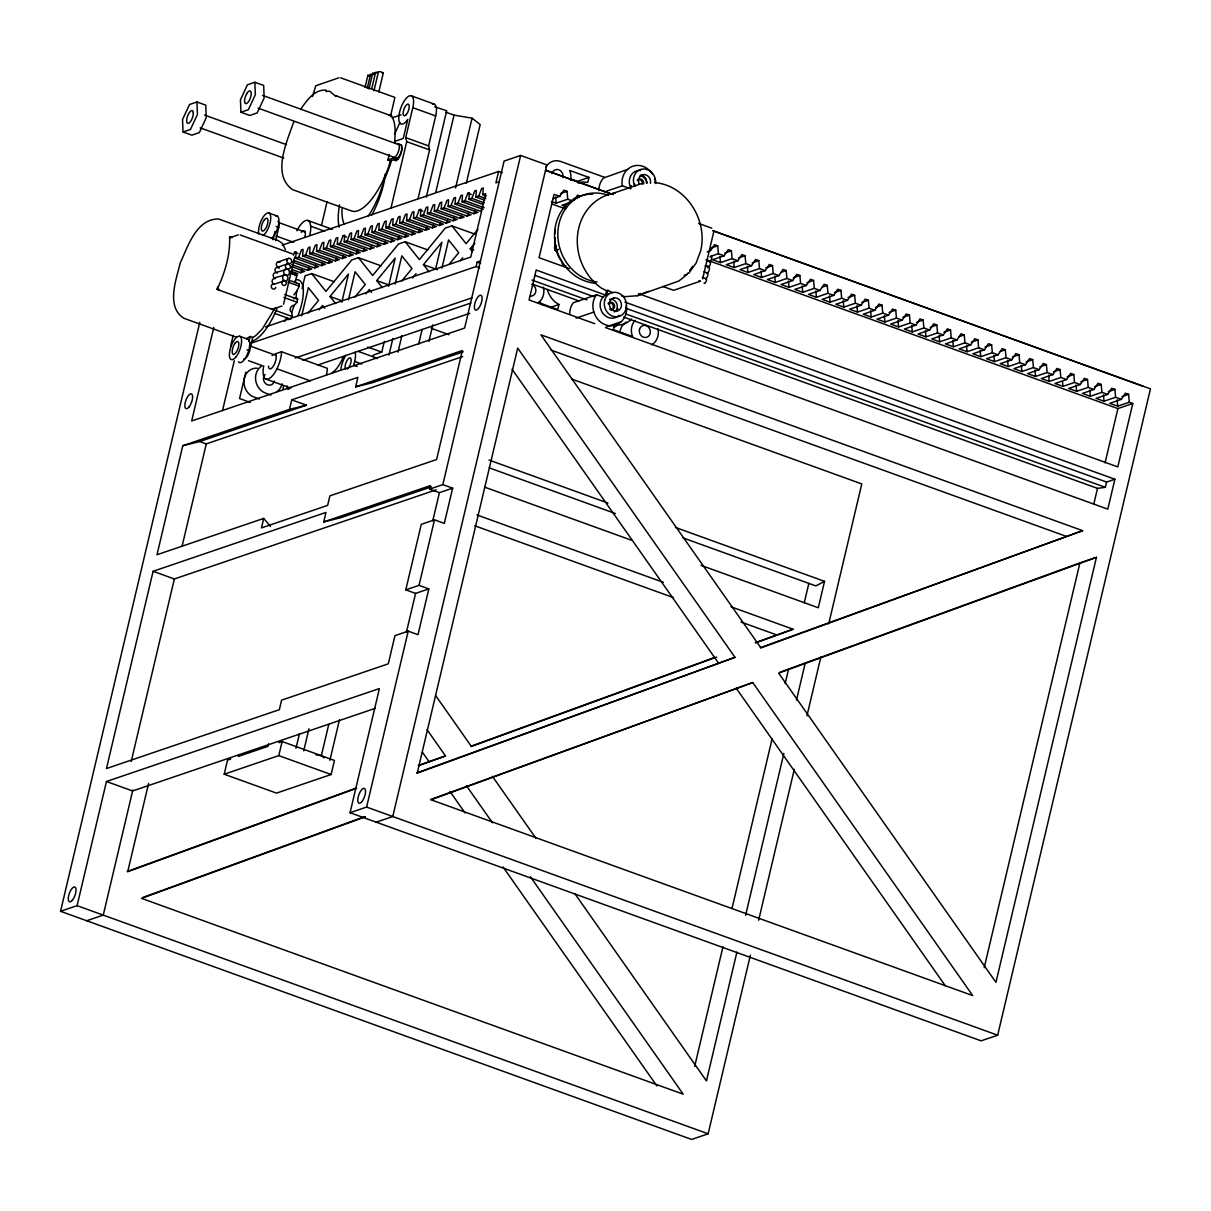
<?xml version="1.0" encoding="UTF-8"?>
<svg xmlns="http://www.w3.org/2000/svg" width="1211" height="1211" viewBox="0 0 1211 1211"><rect width="100%" height="100%" fill="white"/><g stroke="black" fill="none" stroke-linecap="round" stroke-linejoin="round"><path stroke-width="1.5" d="M326.38 375.168A18.786 7.13 -70.1 0 0 327.182 370.702L327.288 368.295L281.512 351.735L281.406 354.157A18.786 7.13 -70.1 0 1 277.425 367.796L275.245 371.898A18.786 7.13 -70.1 0 1 263.544 375.879L263.09 372.685A18.786 7.13 -70.1 0 1 263.741 365.767M394.741 141.112C395.27 132.226 396.164 122.129 390.638 114.576M293.471 260.365L314.588 267.994L318.599 266.632L295.711 258.367L296.18 251.737L294.576 252.282L293.425 255.264M298.633 257.368L321.52 265.633L325.532 264.27L302.644 256.005L303.113 249.375L301.494 249.92L298.633 257.368L295.711 258.367M305.566 255.006L328.453 263.287L332.465 261.909L309.577 253.644L310.031 247.014L308.427 247.559L305.566 255.006L302.644 256.005M312.483 252.645L335.371 260.925L339.398 259.548L316.51 251.282L316.964 244.652L315.36 245.197L312.483 252.645L309.577 253.644M319.416 250.283L342.304 258.564L346.316 257.186L323.428 248.921L323.897 242.291L322.293 242.836L319.416 250.283L316.51 251.282M326.349 247.922L349.237 256.202L353.249 254.825L330.361 246.56L330.815 239.929L329.21 240.474L326.349 247.922L323.428 248.921M333.282 245.561L356.17 253.841L360.182 252.478L337.294 244.198L337.748 237.568L336.143 238.113L333.282 245.561L330.361 246.56M340.2 243.199L363.088 251.479L367.115 250.117L344.212 241.837L344.681 235.206L343.076 235.751L340.2 243.199L337.294 244.198M347.133 240.853L370.021 249.118L374.032 247.755L351.145 239.475L351.614 232.845L349.994 233.39L347.133 240.853L344.212 241.837M354.066 238.491L376.954 246.756L380.965 245.394L358.078 237.114L358.532 230.484L356.927 231.029L354.066 238.491L351.145 239.475M360.999 236.13L383.887 244.395L387.898 243.033L365.011 234.752L365.465 228.122L363.86 228.682L360.999 236.13L358.078 237.114M367.917 233.768L390.805 242.033L394.816 240.671L371.928 232.391L372.398 225.761L370.793 226.321L367.917 233.768L365.011 234.752M374.85 231.407L397.738 239.672L401.749 238.31L378.861 230.045L379.331 223.414L377.711 223.959L374.85 231.407L371.928 232.391M381.783 229.046L404.671 237.326L408.682 235.948L385.794 227.683L386.248 221.053L384.644 221.598L381.783 229.046L378.861 230.045M388.701 226.684L411.604 234.964L415.615 233.587L392.727 225.322L393.181 218.691L391.577 219.236L388.701 226.684L385.794 227.683M395.634 224.323L418.522 232.603L422.533 231.225L399.645 222.96L400.114 216.33L398.51 216.875L395.634 224.323L392.727 225.322M402.567 221.961L425.455 230.241L429.466 228.864L406.578 220.599L407.047 213.969L405.428 214.514L402.567 221.961L399.645 222.96M409.5 219.6L432.388 227.88L436.399 226.518L413.511 218.237L413.965 211.607L412.361 212.152L409.5 219.6L406.578 220.599M416.417 217.238L439.305 225.518L443.332 224.156L420.444 215.876L420.898 209.246L419.294 209.791L416.417 217.238L413.511 218.237M423.35 214.892L446.238 223.157L450.25 221.795L427.362 213.514L427.831 206.884L426.227 207.429L423.35 214.892L420.444 215.876M430.283 212.53L453.171 220.796L457.183 219.433L434.295 211.153L434.749 204.523L433.144 205.068L430.283 212.53L427.362 213.514M437.216 210.169L460.104 218.434L464.116 217.072L441.228 208.792L441.682 202.161L440.077 202.721L437.216 210.169L434.295 211.153M444.134 207.808L467.022 216.073L471.049 214.71L448.146 206.43L448.615 199.8L447.01 200.36L444.134 207.808L441.228 208.792M451.067 205.446L473.955 213.711L477.967 212.349L455.079 204.084L455.548 197.454L453.928 197.999L451.067 205.446L448.146 206.43M483.144 209.352L462.012 201.722L462.466 195.092L460.861 195.637L458 203.085L455.079 204.084M483.022 204.447L468.945 199.361L469.399 192.731L467.794 193.276L464.933 200.723L462.012 201.722M484.672 200.178L475.862 196.999L476.332 190.369L474.727 190.914L471.851 198.362L468.945 199.361M486.322 195.91L482.795 194.638L483.265 188.008L481.645 188.553L478.784 196L475.862 196.999M289.368 280.301L299.178 283.843L299.238 286.19A18.74 7.115 -70.1 0 1 298.163 288.506L297.24 290.216A11.414 4.329 -70.1 0 1 296.756 291.018L295.968 297.815A11.414 4.329 -70.1 0 1 296.347 297.921L297.028 298.345A18.241 6.918 -70.1 0 1 297.558 298.966L297.028 302.205A18.74 7.115 -70.1 0 1 295.741 303.764L294.727 304.763A11.414 4.329 -70.1 0 1 294.228 305.172A9.279 3.527 -70.1 0 1 293.864 305.414C290.973 304.809 288.324 310.803 291.503 312.196A9.279 3.527 -70.1 0 1 291.654 312.574A11.414 4.329 -70.1 0 1 291.821 313.165L291.972 314.103A17.756 6.736 -70.1 0 1 292.093 315.874L290.791 319.22L274.443 313.316M395.028 143.231L395.255 141.187L403.248 138.463L407.759 119.374L406.608 121.009A15.032 5.707 -70.1 0 1 398.828 116.877A15.032 5.707 -70.1 0 1 408.319 96.456A15.032 5.707 -70.1 0 1 412.8 107.688L405.73 137.63L406.699 141.642L390.896 208.383M293.849 294.833L296.392 291.563A9.279 3.527 -70.1 0 0 296.756 291.018M285.478 249.754L282.541 243.547L278.121 240.52L218.585 218.994C196.53 218.57 187.796 246.605 180.288 262.863C176.352 279.211 165.589 307.094 184.072 318.342L236.599 337.339M293.683 121.993L293.743 121.842C287.249 141.021 271.249 174.656 292.562 189.643L352.098 211.168A52.603 19.966 -70.1 0 0 388.701 166.634L390.396 160.836L396.633 158.717A7.554 2.861 -70.1 0 0 401.628 150.497A7.554 2.861 -70.1 0 0 399.963 144.563L397.359 143.609A7.554 2.861 -70.1 0 1 399.009 149.558A7.554 2.861 -70.1 0 1 394.014 157.763L387.777 159.882L389.367 154.463M282.95 389.261L283.586 385.688M268.63 743.796L268.055 746.309L238.279 756.451M750.366 955.222L708.147 1133.799L691.602 1139.43L60.55 911.293L199.8 322.262M274.034 310.001L217.102 289.414L217.768 286.613A2.982 2.634 71.2 0 0 219.706 290.352M153.101 571.289L106.462 768.546L279.347 709.676L281.588 700.155L388.292 663.825L394.953 635.639L408.198 631.143L418.007 634.685L428.83 588.894L419.021 585.352L405.776 589.848L421.277 524.333L434.507 519.837L444.316 523.379L452.642 488.154L442.832 484.612L429.602 489.123L430.435 485.596L323.731 521.926L325.971 512.42L153.101 571.289L174.354 578.979L436.127 489.834M289.49 409.379L291.73 399.872L306.444 405.185L289.49 409.379L182.77 445.724L157.006 554.744L263.71 518.399L270.507 526.482M60.55 911.293L77.095 905.661L106.447 781.504L379.406 688.544L350.055 812.717L981.122 1040.839L997.667 1035.208L1150.45 388.852L712.795 230.65L1143.426 386.385M213.787 327.424L191.671 420.989L464.63 328.045L504.094 161.078L520.639 155.447L546.797 164.908L392.758 816.532L376.212 822.163M131.166 761.613L174.354 578.979M182.059 546.328L206.279 443.892L462.708 356.564M230.665 346.104L233.223 335.296M132.847 789.935L103.253 915.122L86.708 920.754M222.491 410.696L234.298 360.727M248.951 341.472L250.132 336.491L252.751 337.445L255.597 335.78L262.348 328.953L275.094 308.018M273.005 239.733L274.958 231.452M243.82 358.956A7.554 2.861 -70.1 0 0 249.617 350.706L252.751 337.445M275.624 240.686L278.757 227.426A7.554 2.861 -70.1 0 0 277.909 221.431M148.59 783.396L127.715 871.708L356.73 788.255M245.803 372.125L239.566 398.54L250.208 402.4M312.468 96.547L315.829 85.754L338.959 77.746M283.571 304.188L294.727 256.944M302.084 288.521L305.081 275.836L311.696 273.58L334.357 281.769M321.49 225.322L327.031 201.874M301.706 315.844L308.366 287.673L318.523 300.404L308.124 313.059M365.026 87.48L367.917 75.249L371.035 75.354M263.71 518.399L261.47 527.905L327.636 505.381L329.892 495.859L436.596 459.529L462.36 350.509L355.656 386.854L357.911 377.332L291.73 399.872M367.236 88.312L370.551 74.355L373.669 74.461M368.931 89.008L372.594 73.523M371.853 88.161L375.516 72.675M373.942 90.87L378.468 71.782L380.723 71.721L383.297 72.932L378.816 91.869M278.818 742.646L282.118 741.526L334.433 760.432L331.103 774.525L276.517 793.114L224.202 774.207L227.532 760.114L230.832 758.994M341.82 302.19L348.48 274.004L329.998 296.498L335.644 303.567M390.532 116.014L394.907 97.425L340.669 77.822M348.435 299.934L355.095 271.748L365.268 284.494L354.868 297.134M388.549 286.265L395.21 258.094L376.727 280.589L382.373 287.658M224.202 774.207L278.787 755.619L282.118 741.526M395.18 284.025L401.84 255.839L411.997 268.57L401.598 281.224M418.052 198.619L429.587 149.907L428.618 145.895L435.688 115.953A15.032 5.707 -70.1 0 0 432.403 104.116M372.882 355.716A18.786 7.13 -70.1 0 1 375.153 354.384L381.768 352.129L384.326 341.32M295.984 748.277L299.465 733.578M388.928 355.095L392.848 338.565M426.287 197.09L446.692 110.731L434.673 106.795M303.749 750.835L308.956 728.78M397.995 352.144L401.901 335.598M435.778 192.292L454.019 115.136L445.845 112.169M435.703 268.6L441.954 242.185L423.456 264.664L429.103 271.748M324.064 757.844L321.354 755.709L328.741 724.466M418.643 344.151L422.124 329.453M455.563 187.977L472.063 118.163L454.019 115.136M441.909 268.1L448.57 239.929L458.727 252.66L449.493 263.907M329.907 760.281L339.458 719.864M428.936 341.381L432.842 324.851M466.28 183.376L480.177 124.582L472.063 118.163M250.813 343.288L476.12 266.556L477.164 262.166L480.464 261.031M502.141 172.734L498.599 171.462L495.889 182.906L499.204 181.786M406.502 631.87L415.585 593.405L428.83 588.894M432.751 520.836L439.411 492.665L452.642 488.154M350.055 812.717L366.6 807.071L408.198 631.143M419.021 585.352L434.507 519.837M442.832 484.612L520.639 155.447M547.266 289.353A23.281 20.617 71.2 0 0 555.122 301.978L558.922 304.506L557.741 309.516L538.38 302.508L540.061 301.206A15.032 13.306 71.2 0 0 543.391 287.113M570.532 180.318A15.032 13.306 71.2 0 0 570.442 172.643L569.609 170.433L588.97 177.427L587.774 182.422L583.475 182.028A23.281 20.617 71.2 0 0 578.177 183.088M605.333 295.726L606.514 290.746L607.831 290.307L612.599 292.774M630.553 189.022L631.34 185.707M606.65 295.272L607.831 290.307M702.637 278.863L713.809 231.619M694.69 1066.316L722.967 946.73M732.095 908.083L772.118 738.816M785.167 683.61L788.633 668.896M804.255 602.821L808.842 583.46M736.894 952.134L706.452 1080.923L574.983 893.839M745.598 915.334L783.865 753.409M796.49 700.064L805.179 663.265M675.42 527.436L824.555 581.341L818.303 607.755L701.139 565.401M758.631 920.239L794.325 769.273M806.935 715.883L820.861 656.983M828.702 623.847L861.778 483.931L571.774 379.088M984.195 967.74L1079.894 562.948L1094.774 557.877M1093.76 504.245L1097.514 488.381L1105.371 487.337L1106.612 482.054L1114.892 479.238L1107.808 509.165L605.409 327.56M1105.053 462.92L1117.904 408.576L1132.785 403.505L1117.798 466.901L638.485 293.622M554.986 229.606L554.714 233.133A17.756 15.713 71.2 0 0 555.138 233.632M383.297 72.932L382.192 73.311M355.141 352.174A15.032 5.707 -70.1 0 1 354.717 361.468L353.642 365.192L357.154 366.464M294.228 305.172L291.654 312.574M284.524 321.52L286.674 317.872M291.927 269.538L300.737 272.717L301.887 269.735M291.821 264.634L307.67 270.356L308.805 267.374M314.588 267.994L315.738 265.012M321.52 265.633L322.671 262.666M328.453 263.287L329.604 260.304M335.371 260.925L336.522 257.943M342.304 258.564L343.455 255.582M349.237 256.202L350.388 253.22M356.17 253.841L357.881 249.375M363.088 251.479L364.239 248.497M370.021 249.118L371.171 246.136M376.954 246.756L378.104 243.774M383.887 244.395L385.022 241.413M390.805 242.033L391.955 239.051M397.738 239.672L398.888 236.705M404.671 237.326L405.821 234.344M411.604 234.964L412.739 231.982M418.522 232.603L419.672 229.621M425.455 230.241L426.605 227.259M432.388 227.88L433.523 224.898M439.305 225.518L440.456 222.536M446.238 223.157L447.389 220.175M453.171 220.796L454.322 217.813M460.104 218.434L461.24 215.452M467.022 216.073L468.173 213.091M473.955 213.711L475.106 210.744M482.039 208.383L480.888 211.365L458 203.085M394.483 134.285L399.902 122.614M294.667 282.435L295.045 281.573A9.279 3.527 -70.1 0 0 295.317 280.861A11.414 4.329 -70.1 0 0 295.666 279.877L296.241 277.924A18.74 7.115 -70.1 0 0 296.816 275.472L289.459 272.006M217.102 289.414C224.837 273.005 230.423 254.885 229.59 236.584L232.194 237.523A2.982 2.634 71.2 0 0 229.606 238.113M296.922 230.801L298.572 227.698A18.786 7.13 -70.1 0 1 310.273 223.717L310.727 226.911A18.786 7.13 -70.1 0 1 309.759 235.343M553.2 198.619L559.815 196.379L563.857 190.188L567.036 191.338L567.747 199.24L572.061 200.799M574.514 199.785L577.556 195.138L580.735 196.288M732.11 258.654L720.53 262.59L712.598 259.729L724.178 255.778L728.22 249.602L731.383 250.753L732.11 258.654L737.862 260.728L741.904 254.552L745.083 255.703L745.794 263.604L751.562 265.693L755.603 259.502L758.782 260.653L759.494 268.554L765.261 270.643L769.303 264.452L772.482 265.603L773.193 273.504L778.961 275.593L783.002 269.402L786.181 270.553L786.893 278.454L792.66 280.543L796.702 274.352L799.881 275.502L800.592 283.404L806.344 285.493L810.401 279.317L813.565 280.452L814.292 288.354L820.044 290.443L824.085 284.267L827.264 285.402L827.976 293.304L833.743 295.393L837.785 289.217L840.964 290.368L841.675 298.254L847.443 300.343L851.484 294.167L854.663 295.317L855.375 303.204L861.142 305.293L865.184 299.117L868.363 300.267L869.074 308.169L874.826 310.243L878.883 304.067L882.047 305.217L882.774 313.119L888.526 315.193L892.568 309.017L895.746 310.167L896.458 318.069L902.225 320.143L906.267 313.967L909.446 315.117L910.157 323.019L915.925 325.093L919.966 318.917L923.145 320.067L923.857 327.969L929.624 330.043L933.666 323.867L936.845 325.017L937.556 332.919L943.324 334.993L947.365 328.817L950.529 329.967L951.256 337.869L957.008 339.958L961.05 333.767L964.228 334.917L964.94 342.819L970.707 344.908L974.749 338.717L977.928 339.867L978.639 347.769L984.407 349.858L988.448 343.667L991.627 344.817L992.339 352.719L998.106 354.808L1002.148 348.632L1005.327 349.767L1006.038 357.669L1011.806 359.758L1015.847 353.582L1019.026 354.717L1019.738 362.619L1025.49 364.708L1029.547 358.532L1032.711 359.667L1033.437 367.569L1039.189 369.658L1043.231 363.482L1046.41 364.632L1047.121 372.519L1052.889 374.608L1056.931 368.432L1060.109 369.582L1060.821 377.484L1066.588 379.558L1070.63 373.382L1073.809 374.532L1074.52 382.434L1080.288 384.508L1084.329 378.332L1087.508 379.482L1088.22 387.384L1093.972 389.458L1098.029 383.281L1101.193 384.432L1101.919 392.334L1107.671 394.408L1111.713 388.231L1114.892 389.382L1115.603 397.284L1121.371 399.358L1125.413 393.181L1128.591 394.332L1129.303 402.234L1132.785 403.505M300.752 109.172C306.64 100.725 314.466 88.993 326.364 90.159M603.139 297.134L596.629 294.773L595.025 296.998A18.786 16.636 71.2 0 0 593.496 310.955L595.237 315.541A18.786 16.636 71.2 0 0 618.352 323.897L621.803 321.187A18.786 16.636 71.2 0 0 626.602 308.411L626.223 305.475M687.137 273.928L687.772 273.035M689.71 270.356L692.586 266.359M688.726 273.277L696.098 263.059L700.715 250.692C707.951 220.417 686.501 185.162 654.379 182.558M319.068 309.789L322.595 305.49L324.79 308.245M365.798 293.879L369.325 289.58L371.52 292.32M412.527 277.955L416.069 273.671M477.891 229.348L466.129 243.668L451.9 225.836L445.285 228.092L419.4 259.578L405.17 241.746L398.54 244.001L372.655 275.487L358.426 257.671L351.811 259.926L325.926 291.412L311.696 273.58M460.452 260.607L462.799 257.746M472.457 251.585L470.201 248.755L474.818 243.139M295.999 274.367L295.62 274.791A17.756 6.736 -70.1 0 0 294.969 275.578M706.467 273.065L707.905 272.581A3.27 1.241 -70.1 0 0 709.419 268.206A3.27 1.241 -70.1 0 0 707.724 267.752M277.001 391.531L278.666 390.214A15.032 13.306 71.2 0 0 282.087 383.811M627.631 169.404L603.638 177.956A18.786 16.636 71.2 0 0 598.84 190.717M687.061 274.579L678.765 281.058L637.304 295.726L625.103 296.665L621.47 295.893M332.314 372.594L334.63 370.823A23.281 8.84 -70.1 0 0 343.031 357.351M707.845 265.572A2.694 1.029 -70.1 0 0 708.268 267.071L708.874 266.874A2.694 1.029 -70.1 0 0 710.448 263.483A2.694 1.029 -70.1 0 0 709.419 262.181M293.698 298.829L295.666 297.8A9.279 3.527 -70.1 0 1 295.968 297.815M246.59 338.565L250.132 336.491M706.77 273.247L707.451 273.005A2.997 1.135 -70.1 0 1 707.572 276.123A2.997 1.135 -70.1 0 1 705.498 278.666M824.555 581.341L815.866 585.927L682.716 537.79M637.304 295.726L648.642 291.321M281.951 306.02L272.823 309.153M127.14 871.526L356.155 788.073M418.295 765.428L445.497 755.921L427.014 729.627M470.867 746.279L714.369 657.543M755.24 642.647L793.114 629.236L730.96 606.772M418.855 765.624L445.497 755.921M716.685 657.089L471.412 746.476L435.657 695.583M755.785 642.844L793.114 629.236M416.66 772.936L735.001 657.331L517.687 348.087L417.22 773.133L735.001 657.331M760.372 647.688L1082.619 530.66L540.939 334.826L760.917 647.885L1082.619 530.66M142.747 897.533L364.92 816.562M365.465 816.759L141.52 898.365L683.201 1094.184L530.403 876.749M430.48 799.578L752.727 682.55L972.721 995.593L431.025 799.775L752.727 682.55M779.869 672.272L1079.894 562.948M196.954 101.981L189.506 104.524L182.543 119.511L183.028 131.969L191.853 135.163L199.3 132.635L206.264 117.634L205.779 105.175L196.954 101.981L197.438 114.439L190.46 129.441L183.028 131.969M254.855 82.272L247.407 84.8L240.444 99.802L240.928 112.26L249.754 115.454L257.201 112.911L264.165 97.924L263.68 85.466L254.855 82.272L255.339 94.73L248.361 109.717L240.928 112.26M392.213 117.815L401.083 114.788M230.801 237.432L238.31 234.873M282.239 245.137L498.599 171.462M278.076 261.939L288.581 258.367M278.136 267.086L288.642 263.514M285.554 269.75L276.229 272.369A2.694 2.392 71.2 0 1 275.472 268.388A2.694 2.392 71.2 0 1 279.105 268.388M277.516 273.096A3.27 2.891 71.2 0 0 274.034 277.94L285.206 274.927L287.385 275.381A3.27 2.891 71.2 0 0 289.232 271.037A3.27 2.891 71.2 0 0 284.873 269.463A3.27 2.891 71.2 0 0 284.54 274.352L286.568 275.412A2.997 2.649 71.2 0 1 287.007 280.256A2.997 2.649 71.2 0 1 282.738 278.727A2.997 2.649 71.2 0 1 285.206 274.927M295.136 274.625L297.815 273.716L290.776 271.173M300.737 272.717L304.748 271.355L290.655 266.269M307.67 270.356L311.681 268.993L292.305 262M275.699 287.401A2.498 2.21 71.2 0 1 272.975 288.96A2.498 2.21 71.2 0 1 271.34 285.826A2.498 2.21 71.2 0 1 274.08 284.267L284.585 280.695M588.97 177.427L577.39 181.362L570.351 178.819M560.421 193.593L567.036 191.338M551.414 201.465L556.167 203.176L567.747 199.24M574.105 198.543L579.07 196.848M570.199 202.449L561.934 205.264L566.687 206.99M604.577 191.853L622.393 185.783L628.903 188.129M611.722 193.76L641.845 183.512M265.527 326.94L470.761 257.05L485.732 193.639L482.795 194.638M556.485 245.394A18.241 16.152 71.2 0 0 554.456 247.438L555.168 250.495L558.483 249.36M281.512 351.735L274.927 353.99A7.887 2.997 -70.1 0 1 274.034 364.995A7.887 2.997 -70.1 0 1 268.448 366.161M295.106 358.047L472.139 297.755M302.795 360.288L470.882 303.038M317.782 365.041L469.777 313.286M711.084 248.058L717.699 245.803L718.411 253.704L724.178 255.778M707.163 251.964L710.479 250.828L714.52 244.652L717.699 245.803M550.657 307.322L558.922 304.506M596.629 294.773L573.469 302.659L571.864 304.884A18.786 16.636 71.2 0 0 569.7 313.997M710.13 256.52L718.411 253.704M724.768 253.008L731.383 250.753M182.77 445.724L199.739 441.531L306.444 405.185M463.313 351.765L372.625 382.661L355.656 386.854M738.468 257.958L745.083 255.703M737.862 260.728L726.282 264.679L734.229 267.54L745.794 263.604M576.103 318.13L593.92 312.06M752.167 262.908L758.782 260.653M700.427 281.179L673.634 290.307L662.856 286.492M751.562 265.693L739.982 269.629L747.914 272.49L759.494 268.554M765.867 267.858L772.482 265.603M765.261 270.643L753.681 274.579L761.613 277.455L773.193 273.504M606.726 326.698L620.971 321.838M781.216 272.248L786.181 270.553M778.961 275.593L767.38 279.529L775.312 282.405L786.893 278.454M793.25 277.758L799.881 275.502M792.66 280.543L781.08 284.479L789.012 287.355L800.592 283.404M806.95 282.708L813.565 280.452M806.344 285.493L794.764 289.429L802.711 292.305L814.292 288.354M822.299 287.098L827.264 285.402M820.044 290.443L808.464 294.379L816.396 297.255L827.976 293.304M834.349 292.608L840.964 290.368M833.743 295.393L822.163 299.329L830.095 302.205L841.675 298.254M848.048 297.558L854.663 295.317M847.443 300.343L835.862 304.279L843.795 307.155L855.375 303.204M861.732 302.523L868.363 300.267M861.142 305.293L849.562 309.244L857.494 312.105L869.074 308.169M875.432 307.473L882.047 305.217M874.826 310.243L863.261 314.194L871.193 317.055L882.774 313.119M889.131 312.423L895.746 310.167M888.526 315.193L876.946 319.144L884.878 322.005L896.458 318.069M902.831 317.373L909.446 315.117M902.225 320.143L890.645 324.094L898.577 326.955L910.157 323.019M431.388 486.852L340.685 517.733L323.731 521.926M916.53 322.323L923.145 320.067M915.925 325.093L904.345 329.044L912.277 331.905L923.857 327.969M930.23 327.273L936.845 325.017M929.624 330.043L918.044 333.994L925.976 336.855L937.556 332.919M943.914 332.223L950.529 329.967M943.324 334.993L931.743 338.944L939.675 341.805L951.256 337.869M959.263 336.613L964.228 334.917M957.008 339.958L945.428 343.894L953.375 346.77L964.94 342.819M971.313 342.123L977.928 339.867M970.707 344.908L959.127 348.844L967.059 351.72L978.639 347.769M985.012 347.073L991.627 344.817M984.407 349.858L972.827 353.794L980.759 356.67L992.339 352.719M1000.362 351.462L1005.327 349.767M998.106 354.808L986.526 358.744L994.458 361.62L1006.038 357.669M1012.396 356.973L1019.026 354.717M1011.806 359.758L1000.225 363.694L1008.157 366.57L1019.738 362.619M1026.095 361.922L1032.711 359.667M1025.49 364.708L1013.91 368.644L1021.857 371.52L1033.437 367.569M1039.795 366.872L1046.41 364.632M1039.189 369.658L1027.609 373.594L1035.541 376.47L1047.121 372.519M1053.494 371.822L1060.109 369.582M1052.889 374.608L1041.309 378.559L1049.241 381.42L1060.821 377.484M1067.194 376.788L1073.809 374.532M1066.588 379.558L1055.008 383.509L1062.94 386.37L1074.52 382.434M1080.878 381.737L1087.508 379.482M1080.288 384.508L1068.707 388.459L1076.64 391.32L1088.22 387.384M1094.577 386.687L1101.193 384.432M1093.972 389.458L1082.407 393.408L1090.339 396.269L1101.919 392.334M1108.277 391.637L1114.892 389.382M1107.671 394.408L1096.091 398.358L1104.023 401.219L1115.603 397.284M1121.976 396.587L1128.591 394.332M1121.371 399.358L1109.791 403.308L1117.723 406.169L1129.303 402.234M375.243 708.329L132.604 790.965L106.447 781.504M325.941 91.476L329.664 91.234L334.599 95.336L391.531 115.908M315.95 754.801L321.354 755.709M274.08 284.267A2.997 2.649 71.2 0 1 274.715 278.5L275.412 278.651M411.119 95.745L434.007 104.01M412.8 107.688L435.688 115.953M604.471 177.29L560.784 161.502A15.032 13.306 71.2 0 0 545.677 167.375M698.596 223.414L711.765 228.168M545.555 170.191L613.16 194.623M545.646 170.297L611.464 194.093M405.73 137.63L428.618 145.895M559.815 196.379L554.048 194.29L539.062 257.686L569.246 268.6M406.699 141.642L429.587 149.907M262.545 95.366L401.159 145.487M551.58 203.857L565.794 208.988M706.043 259.684L1117.904 408.576M706.407 260.214L709.873 261.47M705.074 265.845L708.541 267.101M258.11 108.142L398.495 158.898M394.014 157.763L396.633 158.717M704 271.764L707.451 273.005M387.777 159.882L390.396 160.836M478.784 196L485.823 198.543M702.35 277.395L705.816 278.636M467.794 193.276L471.321 194.547M471.851 198.362L484.173 202.812M464.933 200.723L484.294 207.732M204.644 115.09L286.386 144.639M200.209 127.866L283.722 158.051M419.294 209.791L422.806 211.062M451.9 225.836L474.576 234.026M605.379 295.045L536.155 270.023L529.071 299.965L594.752 323.7M624.906 302.099L1114.892 479.238M470.201 248.755L473.683 250.011M534.974 275.397L593.557 296.574M625.512 308.139L1106.612 482.054M531.947 280.044L586.987 299.934M626.042 314.058L1105.371 487.337M477.164 262.166L480.631 263.408M532.976 284.313L579.13 300.994M623.514 317.04L1097.514 488.381M476.12 266.556L479.662 267.843M405.17 241.746L427.831 249.95M307.639 220.417L332.298 229.318M343.076 235.751L346.588 237.023M423.456 264.664L437.413 269.705M310.621 226.139L324.699 231.225M268.827 212.985L277.001 215.936M278.591 222.506L305.248 232.149M276.138 226.472L278.757 227.426M358.426 257.671L381.102 265.86M275.926 235.918L293.698 242.351M376.727 280.589L388.928 284.994M294.576 252.282L298.088 253.553M240.187 234.979L292.472 253.871M551.035 350.1L1066.089 536.291M290.277 273.111L296.816 275.472M431.222 328.287L449.024 334.72M329.998 296.498L342.198 300.918M287.794 282.042L299.238 286.19M284.676 294.515L297.755 299.253M283.949 297.467L297.028 302.205M275.745 310.546L292.093 316.449M367.69 347.042L381.768 352.129M358.32 351.432L375.925 357.805M354.717 361.468L361.771 364.011M239.672 336.264L247.846 339.216M249.451 345.786L276.108 355.428M246.999 349.752L249.617 350.706M276.895 368.795L310.349 380.89M248.512 360.681L261.591 365.404M266.178 379.179L290.822 388.08M489.017 460.044L607.967 503.049M489.214 467.84L615.324 513.509M270.916 395.058L265.678 393.166A15.032 13.306 71.2 0 1 255.657 380.103A15.032 13.306 71.2 0 1 262.121 365.767M259.336 399.009L254.098 397.117A15.032 13.306 71.2 0 1 244.032 380.178A15.032 13.306 71.2 0 1 257.262 368.189M484.551 487.11L631.9 540.378M429.602 489.123L439.411 492.665M476.983 514.963L663.461 582.37M474.651 525.725L673.558 597.644M741.056 622.03L776.569 634.882M199.739 441.531L206.279 443.892M405.776 589.848L415.585 593.405M278.787 755.619L331.103 774.525M366.6 807.071L997.667 1035.208M77.095 905.661L708.147 1133.799M555.168 250.495L555.834 250.768A17.756 15.713 71.2 0 0 557.499 251.328M606.514 290.746L601.413 288.097A52.603 46.578 71.2 0 1 577.844 232.875A52.603 46.578 71.2 0 1 615.143 193.139M371.368 75.249L370.49 74.537M368.734 76.142L367.872 75.43M512.011 369.188L718.456 662.962M736.182 688.181L945.337 985.815M492.408 776.342L535.867 838.179M466.462 785.772L492.483 822.784M422.427 752.273L428.951 761.552M449.932 791.404L465.1 812.99M503.034 866.97L656.907 1085.949M287.189 317.585L287.855 319.083M654.697 179.198L655.121 180.303A18.786 16.636 71.2 0 1 655.666 183.527M295.317 280.861L296.044 282.844M622.393 185.783L622 182.831A18.786 16.636 71.2 0 1 626.798 170.055L630.265 167.36A18.786 16.636 71.2 0 1 652.578 174.293M1117.163 399.857L1117.723 406.169M1103.463 394.907L1104.023 401.219M1089.764 389.957L1090.339 396.269M1076.064 385.007L1076.64 391.32M1062.516 381.632L1062.94 386.37M1048.665 375.107L1049.241 381.42M1034.981 370.142L1035.541 376.47M1021.282 365.192L1021.857 371.52M1007.582 360.242L1008.157 366.57M993.883 355.292L994.458 361.62M980.183 350.342L980.759 356.67M966.499 345.392L967.059 351.72M952.8 340.442L953.375 346.77M939.1 335.492L939.675 341.805M925.401 330.542L925.976 336.855M911.701 325.592L912.277 331.905M898.017 320.643L898.577 326.955M884.318 315.693L884.878 322.005M870.618 310.743L871.193 317.055M856.919 305.793L857.494 312.105M843.219 300.828L843.795 307.155M829.52 295.878L830.095 302.205M815.836 290.928L816.396 297.255M802.136 285.978L802.711 292.305M788.437 281.028L789.012 287.355M774.737 276.078L775.312 282.405M761.038 271.128L761.613 277.455M747.354 266.178L747.914 272.49M733.654 261.228L734.229 267.54M719.955 256.278L720.53 262.59M555.592 196.863L556.167 203.176M288.824 389.246A6.206 2.346 -70.1 0 1 287.219 385.84M345.559 369.219A6.206 2.346 -70.1 0 1 347.148 360.272A6.206 2.346 -70.1 0 1 351.16 360.015A6.206 2.346 -70.1 0 1 347.481 369.098M301.251 232.345A7.887 2.997 -70.1 0 1 304.96 236.978M374.32 357.911A15.032 5.707 -70.1 0 1 377.181 358.668M340.851 369.552A15.032 5.707 -70.1 0 1 345.786 355.353M272.112 355.625A7.887 2.997 -70.1 0 1 273.126 354.596M371.732 215.028A48.667 18.468 -70.1 0 0 384.674 179.273L389.866 165.756A54.495 20.678 -70.1 0 0 391.501 160.336M339.11 227.244A48.667 18.468 -70.1 0 1 339.519 204.871M401.552 147.197A7.887 2.997 -70.1 0 1 399.07 157.657A7.887 2.997 -70.1 0 1 394.165 159.337M385.159 174.172A45.095 17.105 -70.1 0 1 368.326 215.8M344.166 224.035A45.095 17.105 -70.1 0 1 342.002 208.807M334.978 95.745A2.982 0.802 13.3 0 1 337.188 96.275M388.928 114.969A2.982 0.802 13.3 0 1 390.381 115.772M375.985 73.19A2.997 0.802 13.3 0 1 378.271 72.403M373.639 74.386A3.27 0.878 13.3 0 1 372.761 73.22A3.27 0.878 13.3 0 1 375.592 73.235M274.397 381.026A6.206 5.495 71.2 0 1 266.284 384.19A6.206 5.495 71.2 0 1 265.027 374.487M619.048 315.329A12.398 10.975 71.2 0 1 601.549 311.121A12.398 10.975 71.2 0 1 608.512 293.864M609.617 299.374A6.766 5.994 71.2 0 1 616.853 303.764A6.766 5.994 71.2 0 1 614.371 311.923M597.053 281.936A45.095 39.918 71.2 0 1 558.226 228.107A45.095 39.918 71.2 0 1 608.3 195.334M595.509 283.223A45.095 39.918 71.2 0 1 554.714 239.854A45.095 39.918 71.2 0 1 587.486 194.426M589.227 194.244A45.095 39.918 71.2 0 1 592.739 194.154M562.555 261.939A18.241 16.152 71.2 0 0 562.131 263.831L564.78 266.072A17.756 15.713 71.2 0 0 565.915 265.814M562.101 261.924A30.063 26.612 71.2 0 1 556.137 250.389M555.501 247.861A30.063 26.612 71.2 0 1 554.971 237.538M637.364 179.773A3.754 3.33 71.2 0 1 642.36 184.284M608.225 303.053A3.754 3.33 71.2 0 1 613.038 305.187A3.754 3.33 71.2 0 1 610.859 310.031M685.275 274.549A2.982 1.135 -70.1 0 1 684.896 275.079M684.518 275.472A2.982 1.135 -70.1 0 1 684.154 275.684M705.513 278.818A2.498 0.954 -70.1 0 1 706.18 281.24A2.498 0.954 -70.1 0 1 704.091 282.92M710.388 256.944A2.694 1.029 -70.1 0 1 711.735 258.2A2.694 1.029 -70.1 0 1 709.585 261.485M617.837 308.305A7.554 6.676 71.2 0 1 616.111 311.53M608.316 303.885A3.754 3.33 71.2 0 1 614.159 304.279A3.754 3.33 71.2 0 1 611.313 309.638M610.435 309.456A3.754 3.33 71.2 0 1 609.617 309.032M640.316 175.201A7.554 6.676 71.2 0 1 646.235 179.334M646.931 181.181A7.554 6.676 71.2 0 1 647.189 183.118M637.47 180.606A3.754 3.33 71.2 0 1 643.677 183.83M630.704 187.841A12.398 10.975 71.2 0 1 640.543 170.433M634.836 186.433A12.398 10.975 71.2 0 1 641.8 169.177A12.398 10.975 71.2 0 1 655.681 182.301M639.317 184.223A6.766 5.994 71.2 0 1 641.436 175.262L642.905 174.687A6.766 5.994 71.2 0 1 650.428 183.376M635.185 185.631A6.766 5.994 71.2 0 1 634.564 183.981M640.331 175.973A6.766 5.994 71.2 0 1 646.477 183.073M620.168 330.648A15.032 13.306 71.2 0 1 626.359 322.081M635.169 320.294A15.032 13.306 71.2 0 0 631.839 334.387L632.687 336.597L613.326 329.604L614.507 324.609L618.821 325.002A23.281 20.617 71.2 0 0 631.567 318.932M657.83 328.484A15.032 13.306 71.2 0 1 651.73 344.741M552.065 173.642A6.206 5.495 71.2 0 1 558.831 169.782A6.206 5.495 71.2 0 1 562.843 177.548M531.765 284.252A6.206 5.495 71.2 0 1 530.463 296.18M542.452 304.915A23.281 20.617 71.2 0 1 539.546 301.509M617.277 325.335A23.281 20.617 71.2 0 1 614.174 327.197M246.56 339.231A12.398 4.708 -70.1 0 1 248.134 352.386A12.398 4.708 -70.1 0 1 238.476 361.786M276.88 308.79A45.095 17.105 -70.1 0 1 252.372 341.139M288.808 319.628A11.414 4.329 -70.1 0 1 288.43 319.537A9.279 3.527 -70.1 0 1 288.263 319.462M298.557 284.01A17.756 6.736 -70.1 0 1 298.845 283.919M296.846 279.802A30.063 11.414 -70.1 0 1 298.194 314.936M273.474 308.911A2.982 2.634 71.2 0 1 271.446 309.062M279.393 267.177A2.694 2.392 71.2 0 1 276.335 264.043A2.694 2.392 71.2 0 1 279.923 262.333M275.699 215.936A12.398 4.708 -70.1 0 1 278.53 224.535A12.398 4.708 -70.1 0 1 271.431 238.476M258.791 234.011A12.398 4.708 -70.1 0 1 263.907 215.997A12.398 4.708 -70.1 0 1 270.749 218.298A12.398 4.708 -70.1 0 1 263.256 235.509M1096.439 557.302L995.957 982.333L778.658 673.104L1096.439 557.302M699.837 281.134L699.065 281.073L699.837 281.134M246.847 93.489L246.06 94.973A6.766 2.573 -70.1 0 0 244.894 102.905A6.766 2.573 -70.1 0 0 248.936 101.028L249.723 99.559A6.766 2.573 -70.1 0 0 250.889 91.612A6.766 2.573 -70.1 0 0 246.847 93.489M264.452 219.675L263.589 220.886A6.766 2.573 -70.1 0 0 261.364 229.318A6.766 2.573 -70.1 0 0 264.831 229.636L265.693 228.425A6.766 2.573 -70.1 0 0 267.919 219.993A6.766 2.573 -70.1 0 0 264.452 219.675M235.312 342.955L234.45 344.166A6.766 2.573 -70.1 0 0 232.224 352.598A6.766 2.573 -70.1 0 0 235.691 352.916L236.539 351.705A6.766 2.573 -70.1 0 0 238.779 343.273A6.766 2.573 -70.1 0 0 235.312 342.955M613.75 297.967L612.297 298.542A6.766 5.994 71.2 0 0 609.814 306.701A6.766 5.994 71.2 0 0 617.05 311.076L618.503 310.516A6.766 5.994 71.2 0 0 620.986 302.356A6.766 5.994 71.2 0 0 613.75 297.967M287.946 269.236L286.735 268.797A2.694 2.392 71.2 0 1 286.341 264.422A2.694 2.392 71.2 0 1 290.186 265.814A2.694 2.392 71.2 0 1 287.946 269.236M193.321 112.926L193.154 111.775A6.766 2.573 -70.1 0 0 189.37 112.562A6.766 2.573 -70.1 0 0 186.661 121.024L186.827 122.175A6.766 2.573 -70.1 0 0 190.611 121.388A6.766 2.573 -70.1 0 0 193.321 112.926M72.372 900.212A7.887 2.997 -70.1 0 0 75.4 887.391A7.887 2.997 -70.1 0 0 68.679 895.58A7.887 2.997 -70.1 0 0 72.372 900.212M361.877 801.621A7.887 2.997 -70.1 0 0 364.92 788.815A7.887 2.997 -70.1 0 0 358.184 796.989A7.887 2.997 -70.1 0 0 361.877 801.621M188.946 407.078A7.887 2.997 -70.1 0 0 191.974 394.271A7.887 2.997 -70.1 0 0 185.253 402.446A7.887 2.997 -70.1 0 0 188.946 407.078M478.451 308.487A7.887 2.997 -70.1 0 0 481.478 295.681A7.887 2.997 -70.1 0 0 474.757 303.87A7.887 2.997 -70.1 0 0 478.451 308.487M406.366 114.5A6.206 2.346 -70.1 0 0 408.743 104.434A6.206 2.346 -70.1 0 0 403.46 110.867A6.206 2.346 -70.1 0 0 406.366 114.5M604.683 300.343A12.398 10.975 71.2 0 0 618.155 316.601A12.398 10.975 71.2 0 0 623.362 296.634A12.398 10.975 71.2 0 0 604.683 300.343M639.438 329.483A6.206 5.495 71.2 0 0 646.341 337.445A6.206 5.495 71.2 0 0 648.718 327.379A6.206 5.495 71.2 0 0 639.438 329.483M235.706 357.245A12.398 4.708 -70.1 0 0 240.686 337.052A12.398 4.708 -70.1 0 0 230.105 349.51A12.398 4.708 -70.1 0 0 235.706 357.245M281.845 282.254A2.498 2.21 71.2 0 0 284.63 285.463A2.498 2.21 71.2 0 0 285.599 281.391A2.498 2.21 71.2 0 0 281.845 282.254M286.886 260.138A2.694 2.392 71.2 0 0 289.898 263.604A2.694 2.392 71.2 0 0 290.943 259.215A2.694 2.392 71.2 0 0 286.886 260.138"/></g></svg>
